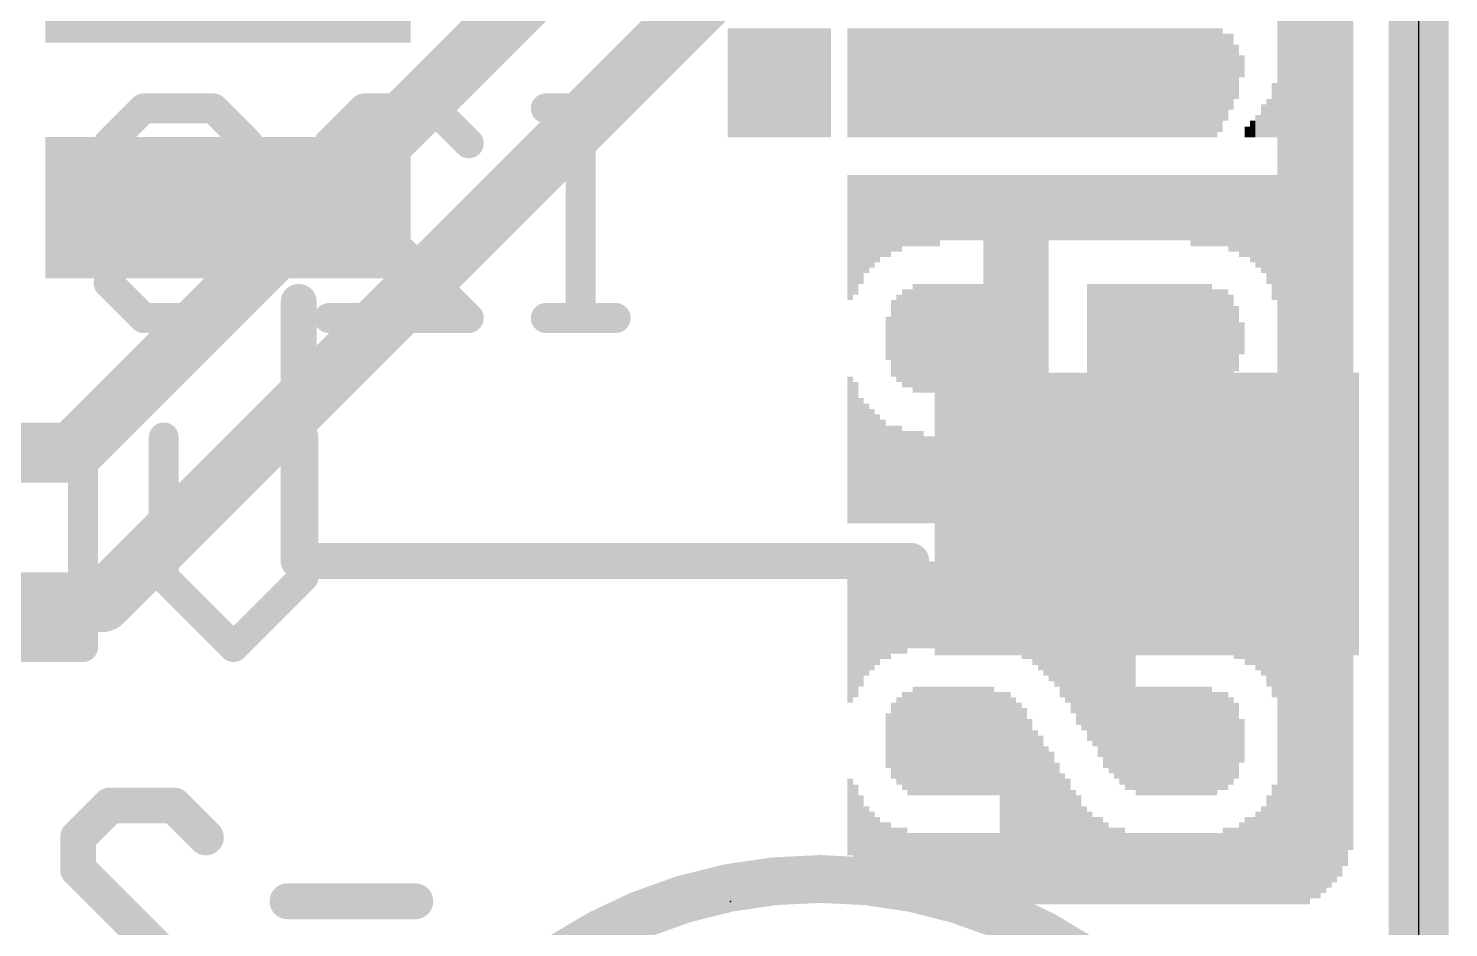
# Model space of a CAD drawing. Extents: x -0.1 to 25.5, y -0.1 to 17.9.
# Drawn here: x 19.5 to 25.53, y 4.33 to 8.15 of the extents above; entities that cross this region are included whole.
import ezdxf

# ---------------------------------------------------------------- set-up
doc = ezdxf.new("R2010")
doc.units = 0
for name, color, linetype in [('1', 12, 'CONTINUOUS'), ('16', 5, 'CONTINUOUS'), ('20', 53, 'CONTINUOUS'), ('21', 40, 'CONTINUOUS'), ('22', 6, 'CONTINUOUS'), ('24', 6, 'CONTINUOUS')]:
    doc.layers.add(name, color=color, linetype=linetype)

# ---------------------------------------------------------------- blocks, each defined once
blk = doc.blocks.new('RECT')
blk.add_solid([(-0.5, -0.5), (0.5, -0.5), (-0.5, 0.5), (0.5, 0.5)])

msp = doc.modelspace()

# ---------------------------------------------------------------- linework, layer by layer
at = {"layer": '1', "const_width": 0.254}
msp.add_lwpolyline([(25.4, 17.78), (25.4, 0)], dxfattribs=at)
at = {"layer": '16', "const_width": 0.254}
for points in [[(25.4, 17.78), (25.4, 0)], [(22.86, 8.763), (19.812, 5.715)], [(21.971, 8.636), (19.685, 6.35)], [(19.685, 6.35), (13.716, 6.35)], [(19.812, 5.715), (13.1652, 5.715)]]:
    msp.add_lwpolyline(points, dxfattribs=at)
at = {"layer": '16', "const_width": 0.127}
for points in [[(19.6401, 6.3949, 1), (19.7299, 6.3051)], [(19.685, 6.2865, 1), (19.685, 6.4135)], [(19.7671, 5.7599, 1), (19.8569, 5.6701)], [(19.812, 5.6515, 1), (19.812, 5.7785)]]:
    msp.add_lwpolyline(points, format="xyb", dxfattribs=at)
at = {"layer": '20'}
msp.add_line((25.4, 2.54), (25.4, 15.24), dxfattribs=at)
at = {"layer": '21', "const_width": 0.1524}
for points in [[(24.946, 6.79), (24.946, 10.99)], [(20.646, 5.89), (20.646, 6.99)], [(23.246, 5.89), (20.646, 5.89)]]:
    msp.add_lwpolyline(points, dxfattribs=at)
at = {"layer": '21'}
for points, const_width in [([(20.6841, 6.99, 1), (20.6079, 6.99)], 0.0762), ([(24.9079, 6.79, 1), (24.9841, 6.79)], 0.0762), ([(20.646, 5.9281, 1), (20.646, 5.8519)], 0.0762), ([(20.6079, 5.89, 1), (20.6841, 5.89)], 0.0762), ([(23.246, 5.8519, 1), (23.246, 5.9281)], 0.0762), ([(22.86, 0.54, 1), (22.86, 4.54, 1), (22.86, 0.54)], 0.2032)]:
    msp.add_lwpolyline(points, format="xyb", dxfattribs=dict(at, const_width=const_width))
at = {"layer": '22'}
for points, const_width in [([(19.8393, 7.663), (19.9876, 7.8113)], 0.127), ([(19.9876, 7.8113), (20.2842, 7.8113)], 0.127), ([(20.2842, 7.8113), (20.4325, 7.663)], 0.127), ([(20.7748, 7.663), (20.9231, 7.8113)], 0.127), ([(20.9231, 7.8113), (21.2197, 7.8113)], 0.127), ([(21.2197, 7.8113), (21.368, 7.663)], 0.127), ([(21.9917, 7.8113), (21.6951, 7.8113)], 0.127), ([(21.8434, 6.9215), (21.8434, 7.8113)], 0.127), ([(20.4325, 7.663), (20.4325, 7.0698)], 0.127), ([(20.7748, 7.5147), (20.7748, 7.663)], 0.127), ([(21.368, 6.9215), (20.7748, 7.5147)], 0.127), ([(19.9876, 6.9215), (19.8393, 7.0698)], 0.127), ([(20.4325, 7.0698), (20.2842, 6.9215)], 0.127), ([(20.2842, 6.9215), (19.9876, 6.9215)], 0.127), ([(20.7748, 6.9215), (21.368, 6.9215)], 0.127), ([(21.9917, 6.9215), (21.6951, 6.9215)], 0.127), ([(19.7309, 6.4143), (19.7309, 5.5245)], 0.127), ([(20.0732, 5.8211), (20.0732, 6.4143)], 0.127), ([(20.6664, 6.4143), (20.6664, 5.8211)], 0.127), ([(20.3698, 5.5245), (20.0732, 5.8211)], 0.127), ([(20.6664, 5.8211), (20.3698, 5.5245)], 0.127), ([(19.7309, 5.5245), (19.1377, 5.5245)], 0.127), ([(19.7099, 4.7165), (19.8454, 4.8521)], 0.1524), ([(19.8454, 4.8521), (20.1166, 4.8521)], 0.1524), ([(20.1166, 4.8521), (20.2522, 4.7165)], 0.1524), ([(19.7099, 4.5809), (19.7099, 4.7165)], 0.1524), ([(20.2522, 4.0386), (19.7099, 4.5809)], 0.1524), ([(21.1409, 4.4453), (20.5986, 4.4453)], 0.1524)]:
    msp.add_lwpolyline(points, dxfattribs=dict(at, const_width=const_width))
for points, const_width in [([(19.9876, 7.843, 1), (19.9876, 7.7795)], 0.0635), ([(20.0101, 7.7888, 1), (19.9652, 7.8337)], 0.0635), ([(20.3067, 7.8337, 1), (20.2618, 7.7888)], 0.0635), ([(20.2842, 7.7795, 1), (20.2842, 7.843)], 0.0635), ([(20.9231, 7.843, 1), (20.9231, 7.7795)], 0.0635), ([(20.9456, 7.7888, 1), (20.9007, 7.8337)], 0.0635), ([(21.2422, 7.8337, 1), (21.1973, 7.7888)], 0.0635), ([(21.2197, 7.7795, 1), (21.2197, 7.843)], 0.0635), ([(21.6951, 7.843, 1), (21.6951, 7.7795)], 0.0635), ([(21.8752, 7.8113, 1), (21.8117, 7.8113)], 0.0635), ([(21.9917, 7.7795, 1), (21.9917, 7.843)], 0.0635), ([(19.8169, 7.6854, 1), (19.8618, 7.6405)], 0.0635), ([(20.4642, 7.663, 1), (20.4007, 7.663)], 0.0635), ([(20.41, 7.6405, 1), (20.4549, 7.6854)], 0.0635), ([(20.8066, 7.663, 1), (20.7431, 7.663)], 0.0635), ([(20.7524, 7.6854, 1), (20.7973, 7.6405)], 0.0635), ([(21.3456, 7.6405, 1), (21.3905, 7.6854)], 0.0635), ([(20.7431, 7.5147, 1), (20.8066, 7.5147)], 0.0635), ([(20.7973, 7.5371, 1), (20.7524, 7.4922)], 0.0635), ([(19.8618, 7.0922, 1), (19.8169, 7.0473)], 0.0635), ([(20.4549, 7.0473, 1), (20.41, 7.0922)], 0.0635), ([(20.4007, 7.0698, 1), (20.4642, 7.0698)], 0.0635), ([(19.9876, 6.9532, 1), (19.9876, 6.8898)], 0.0635), ([(19.9652, 6.899, 1), (20.0101, 6.944)], 0.0635), ([(20.2618, 6.944, 1), (20.3067, 6.899)], 0.0635), ([(20.2842, 6.8898, 1), (20.2842, 6.9532)], 0.0635), ([(20.7748, 6.9532, 1), (20.7748, 6.8898)], 0.0635), ([(21.3456, 6.899, 1), (21.3905, 6.944)], 0.0635), ([(21.368, 6.8898, 1), (21.368, 6.9532)], 0.0635), ([(21.6951, 6.9532, 1), (21.6951, 6.8898)], 0.0635), ([(21.8117, 6.9215, 1), (21.8752, 6.9215)], 0.0635), ([(21.9917, 6.8898, 1), (21.9917, 6.9532)], 0.0635), ([(19.7626, 6.4143, 1), (19.6991, 6.4143)], 0.0635), ([(20.105, 6.4143, 1), (20.0415, 6.4143)], 0.0635), ([(20.6981, 6.4143, 1), (20.6346, 6.4143)], 0.0635), ([(20.0957, 5.8435, 1), (20.0508, 5.7986)], 0.0635), ([(20.0415, 5.8211, 1), (20.105, 5.8211)], 0.0635), ([(20.6346, 5.8211, 1), (20.6981, 5.8211)], 0.0635), ([(20.6888, 5.7986, 1), (20.6439, 5.8435)], 0.0635), ([(19.6991, 5.5245, 1), (19.7626, 5.5245)], 0.0635), ([(19.7309, 5.4928, 1), (19.7309, 5.5563)], 0.0635), ([(20.3473, 5.547, 1), (20.3922, 5.502)], 0.0635), ([(20.3473, 5.502, 1), (20.3922, 5.547)], 0.0635), ([(19.8454, 4.8902, 1), (19.8454, 4.814)], 0.0762), ([(19.8724, 4.8252, 1), (19.8185, 4.879)], 0.0762), ([(20.1435, 4.879, 1), (20.0897, 4.8252)], 0.0762), ([(20.1166, 4.814, 1), (20.1166, 4.8902)], 0.0762), ([(19.6829, 4.7435, 1), (19.7368, 4.6896)], 0.0762), ([(19.748, 4.7165, 1), (19.6718, 4.7165)], 0.0762), ([(20.2252, 4.6896, 1), (20.2791, 4.7435)], 0.0762), ([(19.7368, 4.6079, 1), (19.6829, 4.554)], 0.0762), ([(19.6718, 4.5809, 1), (19.748, 4.5809)], 0.0762), ([(20.5986, 4.4834, 1), (20.5986, 4.4072)], 0.0762), ([(21.1409, 4.4072, 1), (21.1409, 4.4834)], 0.0762)]:
    msp.add_lwpolyline(points, format="xyb", dxfattribs=dict(at, const_width=const_width))
at = {"layer": '24'}
msp.add_point((22.479, 4.445), dxfattribs=at)

# ---------------------------------------------------------------- block references
at = {"layer": '1', "rotation": 180}
for p, xscale, yscale in [((20.346, 8.39), 1.55, 0.6), ((20.346, 7.39), 1.55, 0.6), ((24.246, 6.09), 1.8, 1.2)]:
    msp.add_blockref('RECT', p, dxfattribs=dict(at, xscale=xscale, yscale=yscale))
at = {"layer": '22', "rotation": 90}
for p, xscale, yscale in [((24.8111, 8.81), 5.5194, 0.0231), ((24.8342, 8.81), 5.5194, 0.0231), ((24.8573, 8.81), 5.5194, 0.0231), ((24.8804, 8.81), 5.5194, 0.0231), ((24.9036, 8.81), 5.5194, 0.0231), ((24.9267, 8.7973), 5.494, 0.0231), ((24.9498, 8.7973), 5.494, 0.0231), ((24.9729, 8.7859), 5.4712, 0.0231), ((24.996, 8.7859), 5.4712, 0.0231), ((25.019, 8.7744), 5.4483, 0.0229), ((25.042, 8.763), 5.4254, 0.0231), ((25.0651, 8.7516), 5.4026, 0.0231), ((25.0882, 8.7287), 5.3569, 0.0231), ((25.1113, 8.6944), 5.2883, 0.0231), ((22.479, 7.9197), 0.4623, 0.0229), ((22.502, 7.9197), 0.4623, 0.0231), ((22.5251, 7.9197), 0.4623, 0.0231), ((22.5482, 7.9197), 0.4623, 0.0231), ((22.5713, 7.9197), 0.4623, 0.0231), ((22.5944, 7.9197), 0.4623, 0.0231), ((22.6176, 7.9197), 0.4623, 0.0231), ((22.6407, 7.9197), 0.4623, 0.0231), ((22.6638, 7.9197), 0.4623, 0.0231), ((22.6869, 7.9197), 0.4623, 0.0231), ((22.71, 7.9197), 0.4623, 0.0231), ((22.733, 7.9197), 0.4623, 0.0229), ((22.756, 7.9197), 0.4623, 0.0231), ((22.7791, 7.9197), 0.4623, 0.0231), ((22.8022, 7.9197), 0.4623, 0.0231), ((22.8253, 7.9197), 0.4623, 0.0231), ((22.8484, 7.9197), 0.4623, 0.0231), ((22.8716, 7.9197), 0.4623, 0.0231), ((22.8947, 7.9197), 0.4623, 0.0231), ((22.987, 7.9197), 0.4623, 0.0229), ((23.01, 7.9197), 0.4623, 0.0231), ((23.0331, 7.9197), 0.4623, 0.0231), ((23.0562, 7.9197), 0.4623, 0.0231), ((23.0793, 7.9197), 0.4623, 0.0231), ((23.1024, 7.9197), 0.4623, 0.0231), ((23.1256, 7.9197), 0.4623, 0.0231), ((23.1487, 7.9197), 0.4623, 0.0231), ((23.1718, 7.9197), 0.4623, 0.0231), ((23.1949, 7.9197), 0.4623, 0.0231), ((23.218, 7.9197), 0.4623, 0.0231), ((23.241, 7.9197), 0.4623, 0.0229), ((23.264, 7.9197), 0.4623, 0.0231), ((23.2871, 7.9197), 0.4623, 0.0231), ((23.3102, 7.9197), 0.4623, 0.0231), ((23.3333, 7.9197), 0.4623, 0.0231), ((23.3564, 7.9197), 0.4623, 0.0231), ((23.3796, 7.9197), 0.4623, 0.0231), ((23.4027, 7.9197), 0.4623, 0.0231), ((23.4258, 7.9197), 0.4623, 0.0231), ((23.4489, 7.9197), 0.4623, 0.0231), ((23.472, 7.9197), 0.4623, 0.0231), ((23.495, 7.9197), 0.4623, 0.0229), ((23.518, 7.9197), 0.4623, 0.0231), ((23.5411, 7.9197), 0.4623, 0.0231), ((23.5642, 7.9197), 0.4623, 0.0231), ((23.5873, 7.9197), 0.4623, 0.0231), ((23.6104, 7.9197), 0.4623, 0.0231), ((23.6336, 7.9197), 0.4623, 0.0231), ((23.6567, 7.9197), 0.4623, 0.0231), ((23.6798, 7.9197), 0.4623, 0.0231), ((23.7029, 7.9197), 0.4623, 0.0231), ((23.726, 7.9197), 0.4623, 0.0231), ((23.749, 7.9197), 0.4623, 0.0229), ((23.772, 7.9197), 0.4623, 0.0231), ((23.7951, 7.9197), 0.4623, 0.0231), ((23.8182, 7.9197), 0.4623, 0.0231), ((23.8413, 7.9197), 0.4623, 0.0231), ((23.8644, 7.9197), 0.4623, 0.0231), ((23.8876, 7.9197), 0.4623, 0.0231), ((23.9107, 7.9197), 0.4623, 0.0231), ((23.9338, 7.9197), 0.4623, 0.0231), ((23.9569, 7.9197), 0.4623, 0.0231), ((23.98, 7.9197), 0.4623, 0.0231), ((24.003, 7.9197), 0.4623, 0.0229), ((24.026, 7.9197), 0.4623, 0.0231), ((24.0491, 7.9197), 0.4623, 0.0231), ((24.0722, 7.9197), 0.4623, 0.0231), ((24.0953, 7.9197), 0.4623, 0.0231), ((24.1184, 7.9197), 0.4623, 0.0231), ((24.1416, 7.9197), 0.4623, 0.0231), ((24.1647, 7.9197), 0.4623, 0.0231), ((24.1878, 7.9197), 0.4623, 0.0231), ((24.2109, 7.9197), 0.4623, 0.0231), ((24.234, 7.9197), 0.4623, 0.0231), ((24.257, 7.9197), 0.4623, 0.0229), ((24.28, 7.9197), 0.4623, 0.0231), ((24.3031, 7.9197), 0.4623, 0.0231), ((24.3262, 7.9197), 0.4623, 0.0231), ((24.3493, 7.9197), 0.4623, 0.0231), ((24.3724, 7.9197), 0.4623, 0.0231), ((24.3956, 7.9197), 0.4623, 0.0231), ((24.4187, 7.9197), 0.4623, 0.0231), ((24.4418, 7.9197), 0.4623, 0.0231), ((24.4649, 7.9197), 0.4623, 0.0231), ((24.488, 7.9197), 0.4623, 0.0231), ((24.511, 7.9197), 0.4623, 0.0229), ((24.534, 7.9197), 0.4623, 0.0231), ((24.5571, 7.9312), 0.4394, 0.0231), ((24.5802, 7.9439), 0.3683, 0.0231), ((24.6033, 7.9667), 0.3226, 0.0231), ((24.6264, 7.9667), 0.2311, 0.0231), ((24.6496, 7.9896), 0.094, 0.0231), ((24.788, 7.8042), 0.2311, 0.0231), ((24.765, 7.7699), 0.1626, 0.0229), ((24.7189, 7.7356), 0.094, 0.0231), ((24.742, 7.7584), 0.1397, 0.0231), ((24.6727, 7.7114), 0.0457, 0.0231), ((24.6958, 7.7241), 0.0711, 0.0231), ((22.987, 7.2631), 0.5309, 0.0229), ((23.01, 7.2746), 0.508, 0.0231), ((23.0331, 7.2974), 0.4623, 0.0231), ((23.0562, 7.3203), 0.4166, 0.0231), ((23.0793, 7.3317), 0.3937, 0.0231), ((23.1024, 7.3431), 0.3708, 0.0231), ((23.1256, 7.3546), 0.348, 0.0231), ((23.1487, 7.3546), 0.348, 0.0231), ((23.1718, 7.366), 0.3251, 0.0231), ((23.1949, 7.366), 0.3251, 0.0231), ((23.218, 7.3774), 0.3023, 0.0231), ((23.241, 7.3774), 0.3023, 0.0229), ((23.264, 7.3774), 0.3023, 0.0231), ((23.2871, 7.3774), 0.3023, 0.0231), ((23.3102, 7.3774), 0.3023, 0.0231), ((23.3333, 7.3774), 0.3023, 0.0231), ((23.3564, 7.3774), 0.3023, 0.0231), ((23.3796, 7.3901), 0.2769, 0.0231), ((23.4027, 7.3901), 0.2769, 0.0231), ((23.4258, 7.3901), 0.2769, 0.0231), ((23.4489, 7.3901), 0.2769, 0.0231), ((23.472, 7.3901), 0.2769, 0.0231), ((23.495, 7.3901), 0.2769, 0.0229), ((23.518, 7.3901), 0.2769, 0.0231), ((23.5411, 7.3901), 0.2769, 0.0231), ((23.5642, 7.0663), 0.9246, 0.0231), ((23.5873, 7.0663), 0.9246, 0.0231), ((23.6104, 7.0663), 0.9246, 0.0231), ((23.6336, 7.0663), 0.9246, 0.0231), ((23.6567, 7.0663), 0.9246, 0.0231), ((23.6798, 7.0663), 0.9246, 0.0231), ((23.7029, 7.0663), 0.9246, 0.0231), ((23.726, 7.0663), 0.9246, 0.0231), ((23.749, 7.0663), 0.9246, 0.0229), ((23.772, 7.0663), 0.9246, 0.0231), ((23.7951, 7.0663), 0.9246, 0.0231), ((23.8182, 7.0663), 0.9246, 0.0231), ((23.8413, 7.3901), 0.2769, 0.0231), ((23.8644, 7.3901), 0.2769, 0.0231), ((23.8876, 7.3901), 0.2769, 0.0231), ((23.9107, 7.3901), 0.2769, 0.0231), ((23.9338, 7.3901), 0.2769, 0.0231), ((23.9569, 7.3901), 0.2769, 0.0231), ((23.98, 7.3901), 0.2769, 0.0231), ((24.003, 7.3901), 0.2769, 0.0229), ((24.026, 7.3901), 0.2769, 0.0231), ((24.0491, 7.3901), 0.2769, 0.0231), ((24.0722, 7.3901), 0.2769, 0.0231), ((24.0953, 7.3901), 0.2769, 0.0231), ((24.1184, 7.3901), 0.2769, 0.0231), ((24.1416, 7.3901), 0.2769, 0.0231), ((24.1647, 7.3901), 0.2769, 0.0231), ((24.1878, 7.3901), 0.2769, 0.0231), ((24.2109, 7.3901), 0.2769, 0.0231), ((24.234, 7.3901), 0.2769, 0.0231), ((24.257, 7.3901), 0.2769, 0.0229), ((24.28, 7.3901), 0.2769, 0.0231), ((24.3031, 7.3901), 0.2769, 0.0231), ((24.3262, 7.3901), 0.2769, 0.0231), ((24.3493, 7.3901), 0.2769, 0.0231), ((24.3724, 7.3901), 0.2769, 0.0231), ((24.3956, 7.3901), 0.2769, 0.0231), ((24.4187, 7.3901), 0.2769, 0.0231), ((24.4418, 7.3774), 0.3023, 0.0231), ((24.4649, 7.3774), 0.3023, 0.0231), ((24.488, 7.3774), 0.3023, 0.0231), ((24.511, 7.3774), 0.3023, 0.0229), ((24.534, 7.3774), 0.3023, 0.0231), ((24.5571, 7.3774), 0.3023, 0.0231), ((24.5802, 7.3774), 0.3023, 0.0231), ((24.6033, 7.366), 0.3251, 0.0231), ((24.6264, 7.366), 0.3251, 0.0231), ((24.6496, 7.3546), 0.348, 0.0231), ((24.6727, 7.3546), 0.348, 0.0231), ((24.6958, 7.3431), 0.3708, 0.0231), ((24.7189, 7.3317), 0.3937, 0.0231), ((24.742, 7.3203), 0.4166, 0.0231), ((24.765, 7.2974), 0.4623, 0.0229), ((24.788, 7.2631), 0.5309, 0.0231), ((23.264, 6.8351), 0.4623, 0.0231), ((23.2871, 6.8351), 0.4623, 0.0231), ((23.3102, 6.8351), 0.4623, 0.0231), ((23.3333, 6.8351), 0.4623, 0.0231), ((23.3564, 6.8351), 0.4623, 0.0231), ((23.3796, 6.8351), 0.4623, 0.0231), ((23.4027, 6.8351), 0.4623, 0.0231), ((23.4258, 6.8351), 0.4623, 0.0231), ((23.4489, 6.8351), 0.4623, 0.0231), ((23.472, 6.8351), 0.4623, 0.0231), ((23.495, 6.8351), 0.4623, 0.0229), ((23.518, 6.8351), 0.4623, 0.0231), ((23.5411, 6.8351), 0.4623, 0.0231), ((24.003, 6.8351), 0.4623, 0.0229), ((24.026, 6.8351), 0.4623, 0.0231), ((24.0491, 6.8351), 0.4623, 0.0231), ((24.0722, 6.8351), 0.4623, 0.0231), ((24.0953, 6.8351), 0.4623, 0.0231), ((24.1184, 6.8351), 0.4623, 0.0231), ((24.1416, 6.8351), 0.4623, 0.0231), ((24.1647, 6.8351), 0.4623, 0.0231), ((24.1878, 6.8351), 0.4623, 0.0231), ((24.2109, 6.8351), 0.4623, 0.0231), ((24.234, 6.8351), 0.4623, 0.0231), ((24.257, 6.8351), 0.4623, 0.0229), ((24.28, 6.8351), 0.4623, 0.0231), ((24.3031, 6.8351), 0.4623, 0.0231), ((24.3262, 6.8351), 0.4623, 0.0231), ((24.3493, 6.8351), 0.4623, 0.0231), ((24.3724, 6.8351), 0.4623, 0.0231), ((24.3956, 6.8351), 0.4623, 0.0231), ((24.4187, 6.8351), 0.4623, 0.0231), ((24.4418, 6.8351), 0.4623, 0.0231), ((24.4649, 6.8351), 0.4623, 0.0231), ((24.488, 6.8351), 0.4623, 0.0231), ((24.511, 6.8351), 0.4623, 0.0229), ((23.1718, 6.8351), 0.3251, 0.0231), ((23.1949, 6.8351), 0.3708, 0.0231), ((23.218, 6.8351), 0.4166, 0.0231), ((23.241, 6.8351), 0.4166, 0.0229), ((24.534, 6.8237), 0.4394, 0.0231), ((24.5571, 6.8351), 0.4166, 0.0231), ((24.5802, 6.8351), 0.4166, 0.0231), ((24.6033, 6.8351), 0.3708, 0.0231), ((24.6264, 6.8339), 0.2769, 0.0231), ((23.1487, 6.8351), 0.1829, 0.0231), ((24.6496, 6.8351), 0.1372, 0.0231), ((22.987, 6.3614), 0.6223, 0.0229), ((23.01, 6.35), 0.5994, 0.0231), ((24.788, 6.4541), 0.3912, 0.0231), ((23.0331, 6.3157), 0.5309, 0.0231), ((24.765, 6.4313), 0.3454, 0.0229), ((23.0562, 6.3043), 0.508, 0.0231), ((23.0793, 6.2929), 0.4851, 0.0231), ((23.1024, 6.2814), 0.4623, 0.0231), ((24.6958, 6.3856), 0.254, 0.0231), ((24.7189, 6.397), 0.2769, 0.0231), ((24.742, 6.4084), 0.2997, 0.0231), ((23.1256, 6.27), 0.4394, 0.0231), ((23.1487, 6.2573), 0.414, 0.0231), ((23.1718, 6.2573), 0.414, 0.0231), ((23.1949, 6.2573), 0.414, 0.0231), ((24.6033, 6.2573), 0.414, 0.0231), ((24.6264, 6.2573), 0.414, 0.0231), ((24.6496, 6.3741), 0.2311, 0.0231), ((24.6727, 6.3741), 0.2311, 0.0231), ((23.218, 6.2459), 0.3912, 0.0231), ((23.241, 6.2459), 0.3912, 0.0229), ((23.264, 6.2459), 0.3912, 0.0231), ((23.2871, 6.2459), 0.3912, 0.0231), ((23.3102, 6.2344), 0.3683, 0.0231), ((23.3333, 6.2344), 0.3683, 0.0231), ((23.3564, 6.2344), 0.3683, 0.0231), ((23.3796, 6.2344), 0.3683, 0.0231), ((23.4027, 6.2344), 0.3683, 0.0231), ((23.4258, 6.2344), 0.3683, 0.0231), ((23.4489, 6.2344), 0.3683, 0.0231), ((23.472, 6.2344), 0.3683, 0.0231), ((23.495, 6.2344), 0.3683, 0.0229), ((23.518, 6.2344), 0.3683, 0.0231), ((23.5411, 6.2344), 0.3683, 0.0231), ((23.5642, 6.2344), 0.3683, 0.0231), ((23.5873, 6.2344), 0.3683, 0.0231), ((23.6104, 6.2344), 0.3683, 0.0231), ((23.6336, 6.2344), 0.3683, 0.0231), ((23.6567, 6.2344), 0.3683, 0.0231), ((23.6798, 6.2344), 0.3683, 0.0231), ((23.7029, 6.2344), 0.3683, 0.0231), ((23.726, 6.2344), 0.3683, 0.0231), ((23.749, 6.2344), 0.3683, 0.0229), ((23.772, 6.2344), 0.3683, 0.0231), ((23.7951, 6.2344), 0.3683, 0.0231), ((23.8182, 6.2344), 0.3683, 0.0231), ((23.8413, 6.2344), 0.3683, 0.0231), ((23.8644, 6.2344), 0.3683, 0.0231), ((23.8876, 6.2344), 0.3683, 0.0231), ((23.9107, 6.2344), 0.3683, 0.0231), ((23.9338, 6.2344), 0.3683, 0.0231), ((23.9569, 6.2344), 0.3683, 0.0231), ((23.98, 6.2344), 0.3683, 0.0231), ((24.003, 6.2344), 0.3683, 0.0229), ((24.026, 6.2344), 0.3683, 0.0231), ((24.0491, 6.2344), 0.3683, 0.0231), ((24.0722, 6.2344), 0.3683, 0.0231), ((24.0953, 6.2344), 0.3683, 0.0231), ((24.1184, 6.2344), 0.3683, 0.0231), ((24.1416, 6.2344), 0.3683, 0.0231), ((24.1647, 6.2344), 0.3683, 0.0231), ((24.1878, 6.2344), 0.3683, 0.0231), ((24.2109, 6.2344), 0.3683, 0.0231), ((24.234, 6.2344), 0.3683, 0.0231), ((24.257, 6.2344), 0.3683, 0.0229), ((24.28, 6.2344), 0.3683, 0.0231), ((24.3031, 6.2344), 0.3683, 0.0231), ((24.3262, 6.2344), 0.3683, 0.0231), ((24.3493, 6.2344), 0.3683, 0.0231), ((24.3724, 6.2344), 0.3683, 0.0231), ((24.3956, 6.2344), 0.3683, 0.0231), ((24.4187, 6.2344), 0.3683, 0.0231), ((24.4418, 6.2344), 0.3683, 0.0231), ((24.4649, 6.2344), 0.3683, 0.0231), ((24.488, 6.2344), 0.3683, 0.0231), ((24.511, 6.2459), 0.3912, 0.0229), ((24.534, 6.2459), 0.3912, 0.0231), ((24.5571, 6.2459), 0.3912, 0.0231), ((24.5802, 6.2459), 0.3912, 0.0231), ((22.987, 5.588), 0.5994, 0.0229), ((23.01, 5.5994), 0.5766, 0.0231), ((23.0331, 5.6223), 0.5309, 0.0231), ((23.0562, 5.6452), 0.4851, 0.0231), ((23.0793, 5.6566), 0.4623, 0.0231), ((23.1024, 5.668), 0.4394, 0.0231), ((23.1256, 5.6807), 0.414, 0.0231), ((23.1487, 5.6807), 0.414, 0.0231), ((23.1718, 5.6921), 0.3912, 0.0231), ((23.1949, 5.6921), 0.3912, 0.0231), ((23.218, 5.6921), 0.3912, 0.0231), ((23.241, 5.7036), 0.3683, 0.0229), ((23.264, 5.7036), 0.3683, 0.0231), ((23.2871, 5.7036), 0.3683, 0.0231), ((23.3102, 5.7036), 0.3683, 0.0231), ((23.3333, 5.7036), 0.3683, 0.0231), ((23.3564, 5.7036), 0.3683, 0.0231), ((23.3796, 5.7036), 0.3683, 0.0231), ((23.4027, 5.7036), 0.3683, 0.0231), ((23.4258, 5.7036), 0.3683, 0.0231), ((23.4489, 5.7036), 0.3683, 0.0231), ((23.472, 5.7036), 0.3683, 0.0231), ((23.495, 5.7036), 0.3683, 0.0229), ((23.518, 5.7036), 0.3683, 0.0231), ((23.5411, 5.7036), 0.3683, 0.0231), ((23.5642, 5.7036), 0.3683, 0.0231), ((23.5873, 5.7036), 0.3683, 0.0231), ((23.6104, 5.7036), 0.3683, 0.0231), ((23.6336, 5.7036), 0.3683, 0.0231), ((23.6567, 5.7036), 0.3683, 0.0231), ((23.6798, 5.6921), 0.3912, 0.0231), ((23.7029, 5.6921), 0.3912, 0.0231), ((23.726, 5.6807), 0.414, 0.0231), ((23.749, 5.6807), 0.414, 0.0229), ((23.772, 5.668), 0.4394, 0.0231), ((23.7951, 5.6566), 0.4623, 0.0231), ((23.8182, 5.6452), 0.4851, 0.0231), ((23.8413, 5.6337), 0.508, 0.0231), ((23.8644, 5.6223), 0.5309, 0.0231), ((23.8876, 5.5994), 0.5766, 0.0231), ((23.9107, 5.588), 0.5994, 0.0231), ((23.9338, 5.5651), 0.6452, 0.0231), ((23.9569, 5.541), 0.6934, 0.0231), ((23.98, 5.5296), 0.7163, 0.0231), ((24.003, 5.5067), 0.762, 0.0229), ((24.026, 5.4953), 0.7849, 0.0231), ((24.0491, 5.4724), 0.8306, 0.0231), ((24.0722, 5.4496), 0.8763, 0.0231), ((24.0953, 5.4381), 0.8992, 0.0231), ((24.1184, 5.4267), 0.922, 0.0231), ((24.1416, 5.414), 0.9474, 0.0231), ((24.1647, 5.4026), 0.9703, 0.0231), ((24.1878, 5.4026), 0.9703, 0.0231), ((24.2109, 5.7036), 0.3683, 0.0231), ((24.234, 5.7036), 0.3683, 0.0231), ((24.257, 5.7036), 0.3683, 0.0229), ((24.28, 5.7036), 0.3683, 0.0231), ((24.3031, 5.7036), 0.3683, 0.0231), ((24.3262, 5.7036), 0.3683, 0.0231), ((24.3493, 5.7036), 0.3683, 0.0231), ((24.3724, 5.7036), 0.3683, 0.0231), ((24.3956, 5.7036), 0.3683, 0.0231), ((24.4187, 5.7036), 0.3683, 0.0231), ((24.4418, 5.7036), 0.3683, 0.0231), ((24.4649, 5.7036), 0.3683, 0.0231), ((24.488, 5.7036), 0.3683, 0.0231), ((24.511, 5.7036), 0.3683, 0.0229), ((24.534, 5.7036), 0.3683, 0.0231), ((24.5571, 5.6921), 0.3912, 0.0231), ((24.5802, 5.6921), 0.3912, 0.0231), ((24.6033, 5.6921), 0.3912, 0.0231), ((24.6264, 5.6807), 0.414, 0.0231), ((24.8111, 5.16), 1.4554, 0.0231), ((24.8342, 5.16), 1.4554, 0.0231), ((24.8573, 5.16), 1.4554, 0.0231), ((24.8804, 5.16), 1.4554, 0.0231), ((24.9036, 5.16), 1.4554, 0.0231), ((24.9267, 5.16), 1.4554, 0.0231), ((24.9498, 5.1727), 1.43, 0.0231), ((24.9729, 5.1727), 1.43, 0.0231), ((24.996, 5.1841), 1.4072, 0.0231), ((25.019, 5.1956), 1.3843, 0.0229), ((25.042, 5.207), 1.3614, 0.0231), ((25.0651, 5.2184), 1.3386, 0.0231), ((25.0882, 5.2413), 1.2929, 0.0231), ((25.1113, 5.2756), 1.2243, 0.0231), ((24.6496, 5.5766), 0.2057, 0.0231), ((24.6727, 5.5639), 0.2311, 0.0231), ((24.6958, 5.5639), 0.2311, 0.0231), ((24.7189, 5.5524), 0.254, 0.0231), ((24.742, 5.541), 0.2769, 0.0231), ((24.765, 5.5182), 0.3226, 0.0229), ((24.788, 5.4953), 0.3683, 0.0231), ((23.1949, 5.1257), 0.3708, 0.0231), ((23.218, 5.1257), 0.4166, 0.0231), ((23.241, 5.1143), 0.4394, 0.0229), ((23.264, 5.1257), 0.4623, 0.0231), ((23.2871, 5.1257), 0.4623, 0.0231), ((23.3102, 5.1257), 0.4623, 0.0231), ((23.3333, 5.1257), 0.4623, 0.0231), ((23.3564, 5.1257), 0.4623, 0.0231), ((23.3796, 5.1257), 0.4623, 0.0231), ((23.4027, 5.1257), 0.4623, 0.0231), ((23.4258, 5.1257), 0.4623, 0.0231), ((23.4489, 5.1257), 0.4623, 0.0231), ((23.472, 5.1257), 0.4623, 0.0231), ((23.495, 5.1257), 0.4623, 0.0229), ((23.518, 5.1257), 0.4623, 0.0231), ((23.5411, 5.1257), 0.4623, 0.0231), ((23.5642, 5.1257), 0.4623, 0.0231), ((23.5873, 5.1257), 0.4623, 0.0231), ((23.6104, 5.1143), 0.4394, 0.0231), ((23.6336, 4.8832), 0.9017, 0.0231), ((23.6567, 4.8832), 0.9017, 0.0231), ((23.6798, 4.8717), 0.8788, 0.0231), ((24.2109, 5.1257), 0.4623, 0.0231), ((24.234, 5.1257), 0.4623, 0.0231), ((24.257, 5.1257), 0.4623, 0.0229), ((24.28, 5.1257), 0.4623, 0.0231), ((24.3031, 5.1257), 0.4623, 0.0231), ((24.3262, 5.1257), 0.4623, 0.0231), ((24.3493, 5.1257), 0.4623, 0.0231), ((24.3724, 5.1257), 0.4623, 0.0231), ((24.3956, 5.1257), 0.4623, 0.0231), ((24.4187, 5.1257), 0.4623, 0.0231), ((24.4418, 5.1257), 0.4623, 0.0231), ((24.4649, 5.1257), 0.4623, 0.0231), ((24.488, 5.1257), 0.4623, 0.0231), ((24.511, 5.1257), 0.4623, 0.0229), ((24.534, 5.1143), 0.4394, 0.0231), ((24.5571, 5.1257), 0.4166, 0.0231), ((24.5802, 5.1257), 0.4166, 0.0231), ((24.6033, 5.1257), 0.3708, 0.0231), ((23.1718, 5.127), 0.3226, 0.0231), ((23.7029, 4.8603), 0.856, 0.0231), ((23.726, 4.8489), 0.8331, 0.0231), ((24.6264, 5.127), 0.3226, 0.0231), ((23.1487, 5.127), 0.2311, 0.0231), ((23.749, 4.826), 0.7874, 0.0229), ((24.6496, 5.127), 0.1854, 0.0231), ((23.772, 4.8019), 0.7391, 0.0231), ((23.7951, 4.7904), 0.7163, 0.0231), ((23.8182, 4.7676), 0.6706, 0.0231), ((23.8413, 4.7561), 0.6477, 0.0231), ((23.8644, 4.7333), 0.602, 0.0231), ((22.987, 4.8031), 0.3251, 0.0229), ((23.8876, 4.7104), 0.5563, 0.0231), ((23.9107, 4.699), 0.5334, 0.0231), ((23.01, 4.7676), 0.3454, 0.0231), ((23.0331, 4.7219), 0.3454, 0.0231), ((23.9338, 4.6749), 0.4851, 0.0231), ((23.9569, 4.6634), 0.4623, 0.0231), ((24.765, 4.6634), 0.4623, 0.0229), ((24.788, 4.6863), 0.508, 0.0231), ((23.0562, 4.6876), 0.3226, 0.0231), ((23.0793, 4.6647), 0.3226, 0.0231), ((23.98, 4.6406), 0.4166, 0.0231), ((24.003, 4.6292), 0.3937, 0.0229), ((24.7189, 4.6292), 0.3937, 0.0231), ((24.742, 4.6406), 0.4166, 0.0231), ((23.1024, 4.6418), 0.3226, 0.0231), ((23.1256, 4.619), 0.3226, 0.0231), ((23.1487, 4.619), 0.3226, 0.0231), ((24.026, 4.6177), 0.3708, 0.0231), ((24.0491, 4.6177), 0.3708, 0.0231), ((24.0722, 4.6063), 0.348, 0.0231), ((24.6496, 4.6063), 0.348, 0.0231), ((24.6727, 4.6177), 0.3708, 0.0231), ((24.6958, 4.6177), 0.3708, 0.0231), ((23.1718, 4.5949), 0.3251, 0.0231), ((23.1949, 4.5949), 0.3251, 0.0231), ((23.218, 4.5949), 0.3251, 0.0231), ((23.241, 4.5834), 0.3023, 0.0229), ((23.264, 4.5834), 0.3023, 0.0231), ((23.2871, 4.5834), 0.3023, 0.0231), ((23.3102, 4.5834), 0.3023, 0.0231), ((23.3333, 4.5834), 0.3023, 0.0231), ((23.3564, 4.5834), 0.3023, 0.0231), ((23.3796, 4.5834), 0.3023, 0.0231), ((23.4027, 4.5834), 0.3023, 0.0231), ((23.4258, 4.5834), 0.3023, 0.0231), ((23.4489, 4.5834), 0.3023, 0.0231), ((23.472, 4.5834), 0.3023, 0.0231), ((23.495, 4.5834), 0.3023, 0.0229), ((23.518, 4.5834), 0.3023, 0.0231), ((23.5411, 4.5834), 0.3023, 0.0231), ((23.5642, 4.5834), 0.3023, 0.0231), ((23.5873, 4.5834), 0.3023, 0.0231), ((23.6104, 4.5834), 0.3023, 0.0231), ((24.0953, 4.5949), 0.3251, 0.0231), ((24.1184, 4.5949), 0.3251, 0.0231), ((24.1416, 4.5949), 0.3251, 0.0231), ((24.1647, 4.5834), 0.3023, 0.0231), ((24.1878, 4.5834), 0.3023, 0.0231), ((24.2109, 4.5834), 0.3023, 0.0231), ((24.234, 4.5834), 0.3023, 0.0231), ((24.257, 4.5834), 0.3023, 0.0229), ((24.28, 4.5834), 0.3023, 0.0231), ((24.3031, 4.5834), 0.3023, 0.0231), ((24.3262, 4.5834), 0.3023, 0.0231), ((24.3493, 4.5834), 0.3023, 0.0231), ((24.3724, 4.5834), 0.3023, 0.0231), ((24.3956, 4.5834), 0.3023, 0.0231), ((24.4187, 4.5834), 0.3023, 0.0231), ((24.4418, 4.5834), 0.3023, 0.0231), ((24.4649, 4.5834), 0.3023, 0.0231), ((24.488, 4.5834), 0.3023, 0.0231), ((24.511, 4.5834), 0.3023, 0.0229), ((24.534, 4.5834), 0.3023, 0.0231), ((24.5571, 4.5834), 0.3023, 0.0231), ((24.5802, 4.5949), 0.3251, 0.0231), ((24.6033, 4.5949), 0.3251, 0.0231), ((24.6264, 4.5949), 0.3251, 0.0231)]:
    msp.add_blockref('RECT', p, dxfattribs=dict(at, xscale=xscale, yscale=yscale))

doc.saveas('drawing.dxf')
